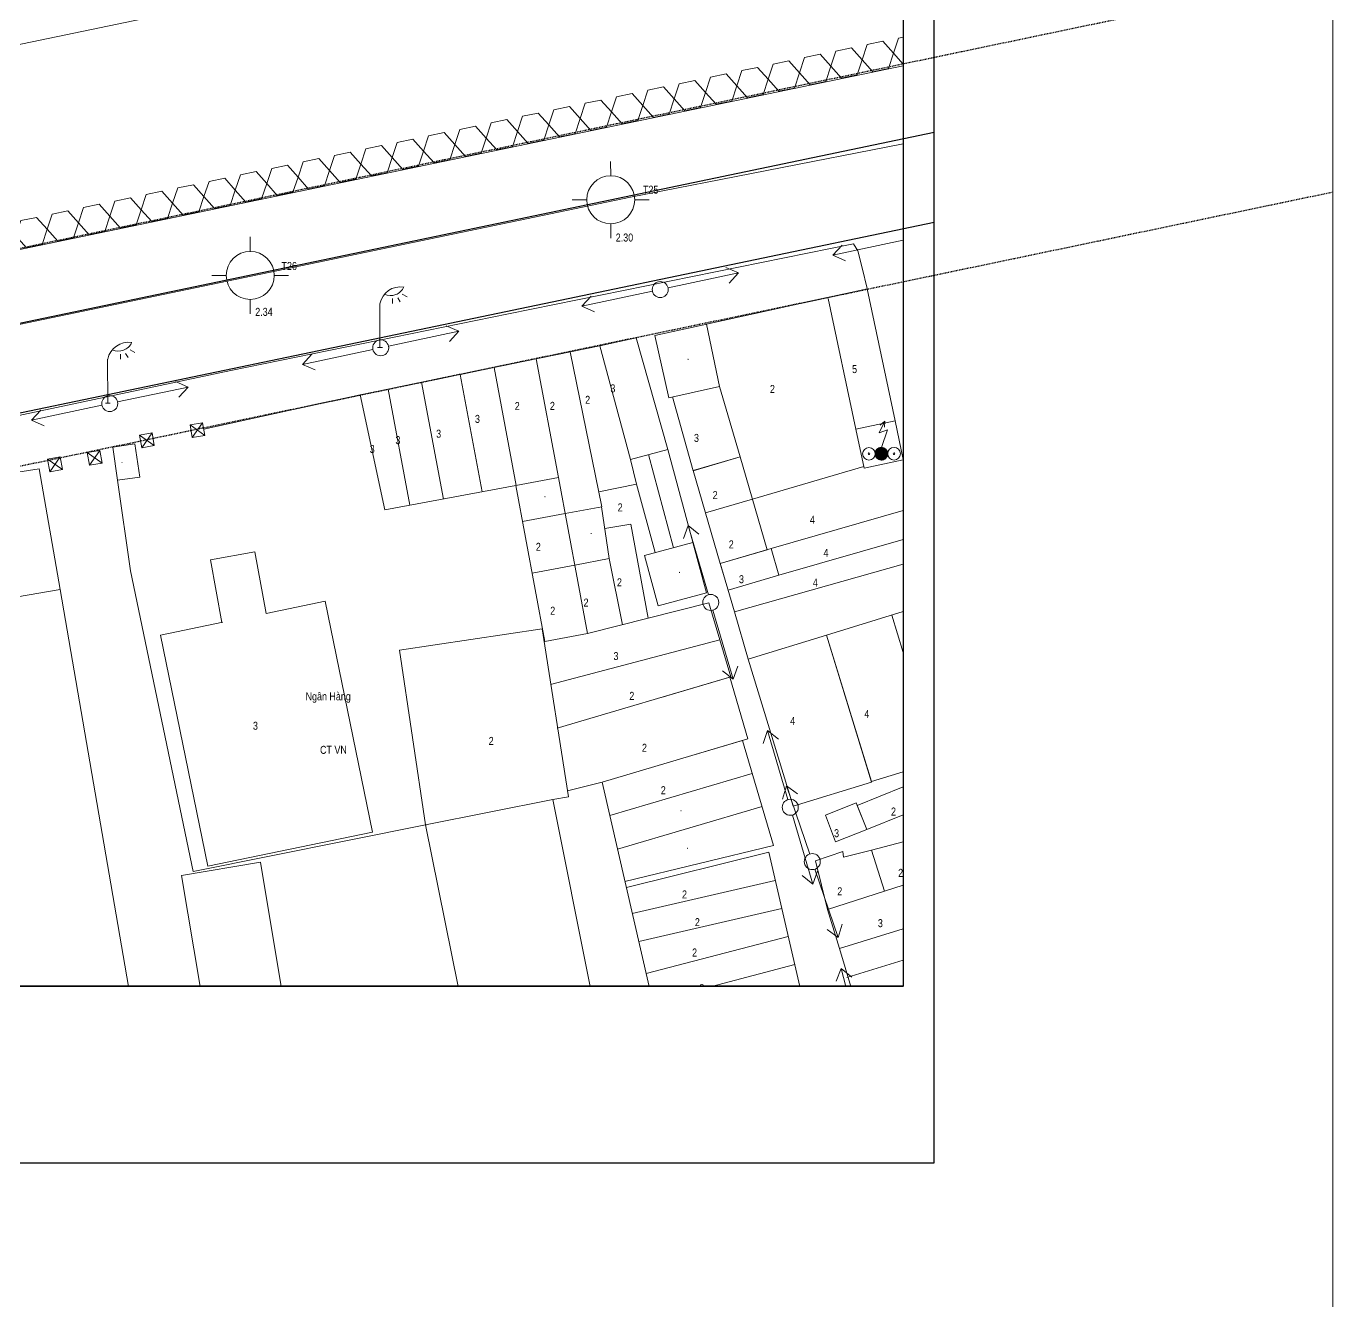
# Model space of a CAD drawing. Header units: millimetres. Extents: x 583747 to 595948, y 2304962 to 2309584.
# Drawn here: x 595785 to 595948.3, y 2306973.8 to 2307133 of the extents above; entities that cross this region are included whole.
import ezdxf
from ezdxf.xclip import XClip

# ---------------------------------------------------------------- set-up
doc = ezdxf.new("R2010")
doc.units = ezdxf.units.MM
doc.linetypes.add('DASHDOT', pattern=[1, 0.5, -0.25, 0, -0.25])
for name, color, linetype, lineweight in [('00_nen', 8, 'Continuous', 5), ('KT-DV', 7, 'Continuous', 0), ('Nen dc cb Hong bang', 253, 'Continuous', 60)]:
    doc.layers.add(name, color=color, linetype=linetype, lineweight=lineweight)
doc.layers.add('A-PLOT LINE', color=6, linetype='DASHDOT')
doc.layers.add('AFP-KERB-LINE', color=2, linetype='Continuous')
doc.styles.add('ghicu', font='Vnarial.ttf', dxfattribs={"width": 0.8, "height": 1})

# ---------------------------------------------------------------- blocks, each defined once
blk = doc.blocks.new('road')
at = {"layer": 'AFP-KERB-LINE', "elevation": 0}
for points in [[(3883185, 1317232), (4198256, 1511703, -0.4150885), (4209278, 1509077), (4240466, 1458208, -0.4128027), (4237860, 1447226), (3700128, 1113959)], [(4101810, 1254478), (4063208, 1316638, 0.4139486), (4052197, 1319218), (3707132, 1105359, 0.3866723), (3704178, 1095008), (3720585, 1061885)]]:
    blk.add_lwpolyline(points, format="xyb", dxfattribs=at)
blk = doc.blocks.new('PLOT')
at = {"layer": 'A-PLOT LINE', "color": 251}
for points in [[(3695921, 1122143), (4222777, 1448705), (4223759, 1452843), (4212609, 1471029)], [(4099262, 1252896), (4062508, 1312079), (4055620, 1313692), (3709805, 1099368), (3707774, 1092254), (3722376, 1062772)]]:
    blk.add_lwpolyline(points, dxfattribs=at)
blk = doc.blocks.new('DV')
ref = blk.add_blockref('PLOT', (-3147123, 179596, 0), dxfattribs=dict(rotation=340.0000000045929))
XClip(ref).set_block_clipping_path([(3437700.5976729654, 868981.9081885163), (3912891.8375199828, 1041937.3750337446), (3715693.8178756535, 1583734.481302836), (3240502.5780286361, 1410779.0144576086)])
at = {"layer": 'AFP-KERB-LINE'}
ref = blk.add_blockref('road', (-3147123, 179596, 0), dxfattribs=dict(at, rotation=340.0000000045929))
XClip(ref).set_block_clipping_path([(3424978.7776903473, 904726.3076186823), (3853099.8617473282, 1060549.6388383387), (3670662.8681027722, 1561791.1594749615), (3242541.7840457913, 1405967.828255306)])
blk = doc.blocks.new('nen dc cb Hong bang')
at = {"layer": '00_nen', "linetype": 'ByBlock', "lineweight": -2}
h = blk.add_hatch(dxfattribs=at)
h.set_pattern_fill('ANSI35', color=0, scale=0.2, angle=20.1338, style=0)
h.set_pattern_definition([(65.133765, (460.495375, 125.29137), (-0.045364599, 0.02102506), []), (65.133765, (460.52857, 125.30354), (-0.045364599, 0.02102506), [0.0625, -0.0125, 0, -0.0125])])
edge = h.paths.add_edge_path()
edge.add_arc((192.75, -18.31), 0.785, 0, 360)
at = {"layer": '00_nen', "color": 0, "linetype": 'ByBlock', "lineweight": -2}
for p, q in [((186.19, 7.68, -62.12), (178.56, 2.91, -62.12)), ((178.56, 2.91, -62.12), (186.19, 7.68, -62.12)), ((149.07, 2.7, -62.12), (148.45, 4.39, -62.12)), ((152.92, 0.92, -62.12), (154.61, 1.54, -62.12)), ((145.59, -1.77, -62.12), (147.28, -1.15, -62.12)), ((151.75, -4.62, -62.12), (151.13, -2.93, -62.12)), ((160.61, -7.99, -62.12), (168.24, -3.22, -62.12)), ((158.92, -9.05, -62.12), (151.28, -13.82, -62.12)), ((151.28, -13.82, -62.12), (158.92, -9.05, -62.12)), ((192.75, -18.31, -62.12), (193.02, -19.05, -62.12)), ((109.99, -21.61, -62.12), (109.37, -19.92, -62.12)), ((128.73, -21.03, -62.12), (128.95, -21.63, -62.12)), ((129.3, -20.74, -62.12), (129.78, -21.11, -62.12)), ((129.68, -20.13, -62.12), (130.35, -20.22, -62.12)), ((113.84, -23.4, -62.12), (115.53, -22.78, -62.12)), ((129.34, -27.33, -62.12), (127.45, -22.18, -62.12)), ((130.29, -26.8, -62.12), (137.92, -22.03, -62.12)), ((106.52, -26.08, -62.12), (108.21, -25.46, -62.12)), ((112.68, -28.94, -62.12), (112.06, -27.25, -62.12)), ((129.07, -27.42, -62.12), (129.64, -27.22, -62.12)), ((128.59, -27.86, -62.12), (120.96, -32.63, -62.12)), ((120.96, -32.63, -62.12), (128.59, -27.86, -62.12)), ((178.48, -42.26, -62.12), (173.14, -35.02, -62.12)), ((173.14, -35.02, -62.12), (178.48, -42.26, -62.12)), ((99.74, -38.91, -62.12), (100.22, -39.29, -62.12)), ((100.11, -38.31, -62.12), (100.78, -38.4, -62.12)), ((99.77, -45.51, -62.12), (97.88, -40.36, -62.12)), ((99.16, -39.21, -62.12), (99.38, -39.81, -62.12)), ((100.88, -44.95, -62.12), (108.51, -40.18, -62.12)), ((179.67, -43.87, -62.12), (185.02, -51.11, -62.12)), ((99.5, -45.6, -62.12), (100.07, -45.4, -62.12)), ((99.18, -46.01, -62.12), (91.55, -50.78, -62.12)), ((91.55, -50.78, -62.12), (99.18, -46.01, -62.12)), ((196.59, -62.89, -62.12), (191.23, -55.66, -62.12)), ((196.59, -62.89, -62.12), (191.23, -55.66, -62.12)), ((201.47, -68.34, -62.12), (195.82, -61.34, -62.12)), ((197.78, -64.5, -62.12), (203.14, -71.73, -62.12)), ((203.14, -71.73, -62.12), (197.78, -64.5, -62.12)), ((197.78, -64.5, -62.12), (203.14, -71.73, -62.12)), ((203.14, -71.73, -62.12), (197.78, -64.5, -62.12)), ((202.73, -69.9, -62.12), (208.38, -76.9, -62.12)), ((208.38, -76.9, -62.12), (202.73, -69.9, -62.12)), ((215.23, -87.77, -62.12), (210.05, -80.41, -62.12))]:
    blk.add_line(p, q, dxfattribs=at)
at = {"layer": '00_nen', "color": 0, "linetype": 'ByBlock', "lineweight": -2, "elevation": -62.12, "flags": 128}
for points in [[(-303.56, -119), (-291.68, -100.59), (-271.86, -56.45), (-217.07, -72.37), (-198.74, -81.18), (-153.34, -95.47), (-153.8, -98.11), (-123.78, -115.59), (67.9, -11), (285.69, 123.97), (298.27, 131.73), (412.37, 202.69), (600.48, 318.14), (602.65, 319.44), (616.22, 297.59), (632.72, 304.81), (632.72, 304.81), (683.84, 336.31)], [(431.05, 173.32), (431.05, 173.32), (395.38, 150.77), (362.27, 130.87), (313.71, 100.82), (281.46, 80.49), (255.19, 64.62), (209.16, 36.04), (182.56, 19.32), (152.33, 1.05), (71.9, -48.84), (63.65, -53.39), (25.83, -73.56), (-32.13, -104.33), (-74.07, -126.94)], [(63.21, -43.43), (239.7, 65.96), (272.77, 86.51)], [(126.59, -155.07), (122.81, -148.96), (121.28, -146.18), (103.32, -107.71), (80.65, -63.36), (79.68, -59.9), (80.3, -56.74), (112.82, -36.4), (142.98, -17.89), (180.5, 5.11), (181.28, 4.5), (182.43, 2.83), (184.08, 0.31)], [(179.21, 4.5), (178.56, 2.91), (180.27, 2.8)], [(192.93, -13.86), (184.03, 0.42), (166.66, -10.59), (170.87, -17.33)], [(166.53, -3.12), (168.24, -3.22), (167.59, -4.81)], [(188.69, -16.51), (179.86, -2.38)], [(166.69, -10.57), (161.11, -14.15), (165.39, -20.84), (170.87, -17.33)], [(166.69, -10.57), (161.11, -14.15), (165.39, -20.84), (170.87, -17.33)], [(151.94, -12.23), (151.28, -13.82), (153, -13.93)], [(188.69, -16.51), (192.93, -13.86)], [(188.69, -16.51), (191.34, -20.75), (195.58, -18.1), (192.93, -13.86)], [(191.75, -14.34), (191.37, -15)], [(192.5, -17.57), (192.44, -15.23), (191.58, -15.94), (191.75, -14.34), (191.98, -15.06)], [(167.5, -26.94), (159, -15.21), (155.09, -17.69), (163.53, -29.72)], [(155.09, -17.69), (129.04, -33.72), (136.89, -46.17)], [(170.87, -17.33), (176.31, -24.72)], [(151.85, -19.69), (162.2, -36.5), (158.2, -38.88)], [(165.8, -20.58), (171.4, -28.38), (171.4, -28.38)], [(165.8, -20.58), (171.4, -28.38), (171.4, -28.38)], [(179.56, -29.14), (191.22, -20.56)], [(136.2, -21.93), (137.92, -22.03), (137.26, -23.62)], [(148.17, -21.95), (155.86, -34.93)], [(183.85, -34.17), (199, -23.12)], [(143.61, -24.76), (151.25, -37.66)], [(176.31, -24.72), (171.37, -28.35), (178.53, -38.08), (183.85, -34.17)], [(176.31, -24.72), (171.37, -28.35), (178.53, -38.08), (183.85, -34.17)], [(171.4, -28.39), (176.31, -24.72)], [(178.53, -38.08), (183.46, -34.45), (176.31, -24.72)], [(185.9, -36.96), (200.94, -25.99)], [(139.9, -27.04), (147.51, -39.88)], [(163.53, -29.72), (167.5, -26.94), (178.16, -42.13), (178.16, -42.13)], [(172.35, -38.25), (165.43, -28.38)], [(174.63, -32.77), (179.56, -29.14)], [(182.26, -43.16), (202.62, -28.46)], [(135.72, -29.61), (143.28, -42.38)], [(163.53, -29.72), (165.31, -32.35), (161.2, -34.88)], [(121.62, -31.04), (120.96, -32.63), (122.68, -32.74)], [(132.1, -31.84), (139.62, -44.55)], [(165.31, -32.35), (170.41, -39.61)], [(129.04, -33.72), (112.15, -44.44)], [(174.77, -35.55), (173.14, -35.02), (173.17, -36.74)], [(162.18, -36.52), (165.3, -42.27), (161.53, -44.5)], [(163.47, -38.91), (166.35, -37.29), (172.42, -47.59)], [(200.87, -36.79), (212.41, -52.04)], [(136.89, -46.17), (151.19, -37.7)], [(158.2, -38.88), (153.52, -41.64)], [(178.51, -38.05), (182.26, -43.16)], [(106.79, -40.08), (108.51, -40.18), (107.85, -41.77)], [(165.3, -42.27), (169.67, -49.47)], [(194.06, -41.94), (205.6, -57.19)], [(111.75, -43.74), (111.16, -45.93)], [(165.96, -51.99), (178.89, -43.2), (184.62, -50.95), (166.43, -64.39)], [(182.26, -43.16), (185.9, -48.12)], [(112.55, -45.13), (110.37, -44.54)], [(161.53, -44.5), (156.86, -47.27)], [(207.1, -63.01), (227.7, -44.51)], [(106.26, -47.11), (105.67, -49.29)], [(181.75, -47.07), (163.81, -59.56)], [(219.22, -46.89), (205.6, -57.19)], [(107.06, -48.5), (104.87, -47.91)], [(92.21, -49.19), (91.55, -50.78), (93.27, -50.89)], [(184.99, -49.39), (185.02, -51.11), (183.38, -50.58)], [(101.68, -52.78), (99.49, -52.19)], [(100.88, -51.39), (100.29, -53.58)], [(182.12, -62.8), (189.29, -57.49), (184.51, -51.03), (177.33, -56.33)], [(96.49, -53.85), (95.9, -56.04)], [(155.25, -81.32), (155.15, -81.38), (144.6, -61.99), (160.44, -53.37), (170.7, -71.97), (168.98, -72.94)], [(214.88, -56.03), (212.72, -53.62), (204.94, -60.6), (207.1, -63.01)], [(97.29, -55.24), (95.1, -54.65)], [(104.21, -54.14), (109.65, -64.22), (129.86, -96.8)], [(127.36, -63.39), (123.41, -56.64), (118.55, -59.49), (122.56, -66.35), (122.65, -66.3)], [(191.26, -57.38), (191.23, -55.66), (192.87, -56.19)], [(191.26, -57.38), (191.23, -55.66), (192.87, -56.19)], [(180.96, -79.46), (196.85, -68.88), (188.73, -57.91), (182.12, -62.8)], [(188.73, -57.91), (182.12, -62.8)], [(127.36, -63.39), (133.77, -59.44), (149.23, -84.51), (131.36, -95.54), (115.89, -70.47), (122.65, -66.3)], [(191.29, -61.37), (176.38, -72.39)], [(195.92, -63.05), (195.82, -61.34), (197.48, -61.8)], [(217.99, -64.73), (215.08, -60.71), (208.55, -65.26), (211.83, -69.5)], [(191.48, -95.69), (174.04, -68.79), (182.12, -62.8)], [(193.85, -64.82), (178.72, -76.01)], [(208.55, -65.26), (205.56, -67.28), (205.27, -66.63), (202.42, -68.88), (205.92, -74.07)], [(208.99, -78.14), (205.92, -74.07), (217.99, -64.73)], [(225.26, -65.84), (208.99, -78.14), (216.85, -88.54), (216.85, -88.54)], [(102.18, -69.39), (146.92, -147.54)], [(174.04, -68.79), (170.33, -71.31)], [(191.48, -95.69), (206.31, -84.81), (196.6, -69.88), (181.38, -80.12)], [(201.5, -71.2), (203.14, -71.73), (203.11, -70.01)], [(201.5, -71.2), (203.14, -71.73), (203.11, -70.01)], [(211.11, -81.25), (227.54, -68.83)], [(198.56, -72.9), (183.19, -82.9)], [(200.53, -75.92), (185.15, -85.92)], [(206.73, -76.44), (208.38, -76.9), (208.28, -75.18)], [(202.49, -78.94), (187.38, -89.37)], [(155.15, -81.38), (129.86, -96.8)], [(210.04, -82.13), (210.05, -80.41), (211.67, -80.98)], [(204.45, -81.95), (189.36, -92.4)], [(164.66, -140.97), (137.36, -92.82), (128.66, -97.75), (155.16, -144.49)]]:
    blk.add_lwpolyline(points, dxfattribs=at)
at = {"layer": '00_nen', "color": 0, "linetype": 'ByBlock', "lineweight": -2, "elevation": -62.12}
for points in [[(176.96, 31.19), (177.03, 29.19), (178.79, 28.25), (180.49, 29.3), (180.43, 31.3), (178.66, 32.25)], [(173.56, 29.09), (173.63, 27.09), (175.39, 26.14), (177.09, 27.2), (177.03, 29.19), (175.26, 30.14)], [(170.16, 26.98), (170.23, 24.98), (171.99, 24.03), (173.69, 25.09), (173.63, 27.09), (171.86, 28.03)], [(166.76, 24.87), (166.83, 22.87), (168.59, 21.93), (170.29, 22.98), (170.23, 24.98), (168.46, 25.93)], [(163.36, 22.76), (163.43, 20.77), (165.19, 19.82), (166.89, 20.87), (166.83, 22.87), (165.06, 23.82)], [(159.96, 20.66), (160.03, 18.66), (161.79, 17.71), (163.49, 18.77), (163.43, 20.77), (161.66, 21.71)], [(156.56, 18.55), (156.63, 16.55), (158.39, 15.61), (160.09, 16.66), (160.03, 18.66), (158.26, 19.6)], [(153.16, 16.44), (153.23, 14.44), (154.99, 13.5), (156.69, 14.55), (156.63, 16.55), (154.86, 17.5)], [(149.76, 14.34), (149.83, 12.34), (151.59, 11.39), (153.29, 12.44), (153.23, 14.44), (151.46, 15.39)], [(146.36, 12.23), (146.43, 10.23), (148.19, 9.28), (149.89, 10.34), (149.83, 12.34), (148.06, 13.28)], [(142.96, 10.12), (143.03, 8.12), (144.79, 7.18), (146.49, 8.23), (146.43, 10.23), (144.66, 11.17)], [(139.56, 8.01), (139.63, 6.02), (141.39, 5.07), (143.09, 6.12), (143.03, 8.12), (141.26, 9.07)], [(136.16, 5.91), (136.23, 3.91), (137.99, 2.96), (139.69, 4.02), (139.63, 6.02), (137.86, 6.96)], [(132.76, 3.8), (132.83, 1.8), (134.59, 0.86), (136.29, 1.91), (136.23, 3.91), (134.46, 4.85)], [(129.37, 1.69), (129.43, -0.31), (131.19, -1.25), (132.89, -0.2), (132.83, 1.8), (131.07, 2.75)], [(125.97, -0.41), (126.03, -2.41), (127.79, -3.36), (129.49, -2.31), (129.43, -0.31), (127.67, 0.64)], [(122.57, -2.52), (122.63, -4.52), (124.39, -5.47), (126.09, -4.41), (126.03, -2.41), (124.27, -1.47)], [(119.17, -4.63), (119.23, -6.63), (120.99, -7.57), (122.69, -6.52), (122.63, -4.52), (120.87, -3.58)], [(115.77, -6.74), (115.83, -8.74), (117.59, -9.68), (119.29, -8.63), (119.23, -6.63), (117.47, -5.68)], [(112.37, -8.84), (112.43, -10.84), (114.19, -11.79), (115.89, -10.73), (115.83, -8.74), (114.07, -7.79)], [(108.97, -10.95), (109.03, -12.95), (110.79, -13.9), (112.49, -12.84), (112.43, -10.84), (110.67, -9.9)], [(105.57, -13.06), (105.63, -15.06), (107.39, -16), (109.09, -14.95), (109.03, -12.95), (107.27, -12)], [(102.17, -15.17), (102.23, -17.16), (103.99, -18.11), (105.69, -17.06), (105.63, -15.06), (103.87, -14.11)], [(98.77, -17.27), (98.83, -19.27), (100.59, -20.22), (102.29, -19.16), (102.23, -17.16), (100.47, -16.22)], [(95.37, -19.38), (95.43, -21.38), (97.19, -22.32), (98.89, -21.27), (98.83, -19.27), (97.07, -18.33)], [(91.97, -21.49), (92.03, -23.49), (93.79, -24.43), (95.49, -23.38), (95.43, -21.38), (93.67, -20.43)], [(88.57, -23.59), (88.63, -25.59), (90.39, -26.54), (92.09, -25.49), (92.03, -23.49), (90.27, -22.54)], [(85.17, -25.7), (85.23, -27.7), (86.99, -28.65), (88.69, -27.59), (88.63, -25.59), (86.87, -24.65)], [(81.77, -27.81), (81.83, -29.81), (83.59, -30.75), (85.29, -29.7), (85.23, -27.7), (83.47, -26.76)]]:
    blk.add_lwpolyline(points, close=True, dxfattribs=at)
at = {"layer": '00_nen', "color": 0, "linetype": 'ByBlock', "lineweight": -2, "elevation": -62.12, "flags": 128}
for points in [[(194.06, -41.94), (205.6, -57.19), (219.22, -46.89), (207.68, -31.64)], [(178.53, -38.08), (183.85, -34.17), (185.9, -36.96), (180.58, -40.87)], [(161.29, -54.75), (151.19, -37.7), (155.86, -34.93), (165.96, -51.99)], [(178.16, -42.13), (174.42, -36.8), (169.31, -40.38), (173.05, -45.71)], [(185.9, -48.11), (197.49, -63.44), (205.66, -57.26), (194.06, -41.94)], [(112.55, -45.13), (111.75, -43.74), (110.37, -44.54), (111.16, -45.93)], [(107.06, -48.5), (106.26, -47.11), (104.87, -47.91), (105.67, -49.29)], [(106.7, -52.82), (104.71, -49.1), (102.28, -50.47), (104.21, -54.14)], [(101.68, -52.78), (100.88, -51.39), (99.49, -52.19), (100.29, -53.58)], [(97.29, -55.24), (96.49, -53.85), (95.1, -54.65), (95.9, -56.04)], [(89.35, -76.77), (82.23, -62.94), (94.53, -56.18), (102.18, -69.39)], [(204.71, -60.34), (201.64, -63.1), (203.96, -65.82), (207.1, -63.01)], [(155.15, -81.38), (184.5, -129.48), (198.33, -121.04), (168.98, -72.94)]]:
    blk.add_lwpolyline(points, close=True, dxfattribs=at)
at = {"layer": '00_nen', "color": 0, "linetype": 'ByBlock', "lineweight": -2}
for centre, radius in [((150.1, -0.11, -62.12), 3), ((159.76, -8.52, -62.12), 1), ((192.75, -18.31, -62.12), 0.785), ((194.23, -17.77, -62.12), 0.785), ((194.23, -17.77, -62.12), 0.1), ((191.28, -18.85, -62.12), 0.785), ((191.28, -18.85, -62.12), 0.1), ((111.03, -24.43, -62.12), 3), ((129.44, -27.33, -62.12), 1), ((179.08, -43.06, -62.12), 1), ((100.03, -45.48, -62.12), 1), ((197.19, -63.69, -62.12), 1), ((197.19, -63.69, -62.12), 1), ((202.1, -69.12, -62.12), 1)]:
    blk.add_circle(centre, radius, dxfattribs=at)
for centre, radius, start, end in [((130.09, -21.81, -62.12), 2.66, 101.5161, 188.0926), ((127.76, -19.08, -62.12), 1.8, 264.7412, 356.4085), ((100.52, -39.98, -62.12), 2.66, 101.5161, 188.0926), ((98.19, -37.26, -62.12), 1.8, 264.7412, 356.4085)]:
    blk.add_arc(centre, radius, start, end, dxfattribs=at)
at = {"layer": '00_nen', "color": 0, "linetype": 'ByBlock', "lineweight": -2, "style": 'ghicu', "width": 0.8}
for s, rotation, p in [('T25', 20.1338, (153.63, 1.99, -62.12)), (' 2.30', 20.1338, (152.19, -4.9, -62.12)), ('5', 20, (185.85, -10.1, -62.12)), ('.', 209.7471, (166.11, -15.37, -62.12)), ('2', 20, (177.06, -15.96, -62.12)), ('T26', 20.1338, (114.47, -22.45, -62.12)), ('3', 20, (158.31, -22.72, -62.12)), ('2', 20, (155.84, -25.14, -62.12)), ('3', 20, (170.24, -24.95, -62.12)), (' 2.34', 20.1338, (113.06, -29.06, -62.12)), ('2', 20, (151.96, -27.36, -62.12)), ('2', 20, (147.84, -28.89, -62.12)), ('4', 20, (187.35, -29.58, -62.12)), ('3', 20, (143.72, -32.1, -62.12)), ('2', 20, (174.88, -30.85, -62.12)), ('4', 20, (190.36, -32.89, -62.12)), ('3', 20, (139.8, -35.5, -62.12)), ('2', 20, (164.26, -36.37, -62.12)), ('2', 20, (178.88, -35.95, -62.12)), ('4', 20, (190.39, -36.83, -62.12)), ('3', 20, (135.3, -38, -62.12)), ('3', 20, (132.66, -40.14, -62.12)), ('.', 209.7471, (155.19, -37.63, -62.12)), ('3', 20, (181.57, -39.6, -62.12)), ('.', 209.7471, (162.19, -39.95, -62.12)), ('.', 209.7471, (174.23, -40.74, -62.12)), ('2', 20, (156.34, -44.5, -62.12)), ('2', 20, (167.38, -45.19, -62.12)), ('2', 20, (164.33, -49, -62.12)), ('4', 20, (202.05, -50.04, -62.12)), ('2', 20, (160.77, -51.38, -62.12)), ('.', 20, (103.88, -51.99, -62.12)), ('3', 20, (170.13, -53.99, -62.12)), ('4', 20, (193.65, -54.02, -62.12)), ('2', 20, (173.7, -57.98, -62.12)), ('2', 20, (209.36, -60.34, -62.12)), ('2', 20, (177.4, -63.53, -62.12)), ('3', 20, (203.61, -65.32, -62.12)), ('2', 20, (181.43, -67.7, -62.12)), ('2', 20, (212.83, -67.23, -62.12)), ('2', 20, (159.12, -69.29, -62.12)), ('Ng©n Hµng', 20.1338, (135.72, -71.91, -62.12)), ('.', 20, (184.39, -68.88, -62.12)), ('2', 20, (206.47, -72, -62.12)), ('.', 20, (186.77, -73.02, -62.12)), ('3', 20, (212.6, -74, -62.12)), ('3', 20, (130.8, -77.61, -62.12)), ('CT VN', 20.1338, (139.71, -77.56, -62.12)), ('2', 20, (188.38, -79.02, -62.12)), ('2', 20, (191.08, -81.72, -62.12)), ('2', 20, (192.05, -85.4, -62.12)), ('2', 20, (194.42, -89.26, -62.12))]:
    blk.add_text(s, height=1, rotation=rotation, dxfattribs=at).set_placement(p)

msp = doc.modelspace()

# ---------------------------------------------------------------- linework, layer by layer
msp.add_lwpolyline([(595445.95, 2307514.12), (595894.57, 2307514.12), (595894.57, 2307013.1), (595445.95, 2307013.1)], close=True)

# ---------------------------------------------------------------- block references
at = {"layer": 'KT-DV', "xscale": 0.001, "yscale": 0.001, "zscale": 0.001}
msp.add_blockref('DV', (595062.09, 2307132.7), dxfattribs=at)
at = {"layer": 'Nen dc cb Hong bang', "color": 250, "lineweight": 5, "transparency": 33554559}
ref = msp.add_blockref('nen dc cb Hong bang', (595717.06, 2307162.89, 62.12), dxfattribs=dict(at, rotation=339.9497468043105))
XClip(ref).set_block_clipping_path([(-203.3197306411, -233.6640955163), (218.1103911197, -79.8573456709), (46.3376134067, 390.7996488991), (-375.0925083541, 236.9928990537)])

doc.saveas('drawing.dxf')
